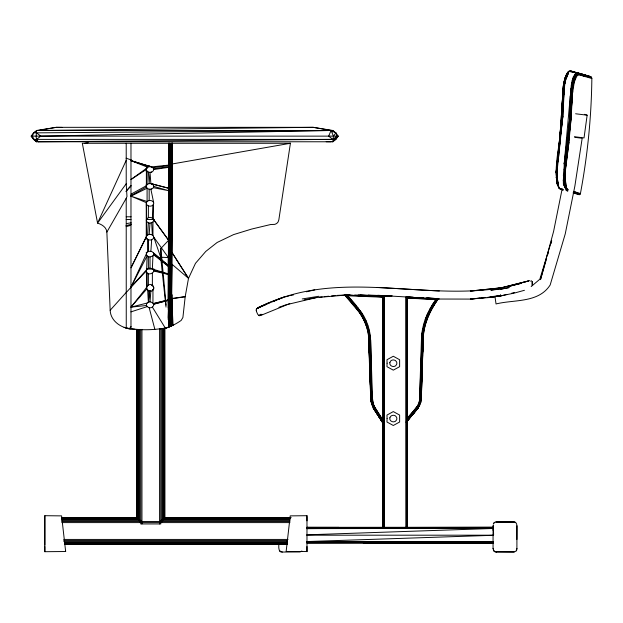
<?xml version="1.0" encoding="UTF-8"?>
<svg xmlns="http://www.w3.org/2000/svg" width="623" height="623" viewBox="0 0 623 623"><rect width="100%" height="100%" fill="white"/><g stroke="black" fill="none" stroke-linecap="round" stroke-linejoin="round"><path stroke-width="0.93" d="M35.036 139.661L36.593 141.771L33.549 139.388L31.15 136.133L33.549 132.878L36.593 130.487L56.21 127.333L313.198 127.333L332.822 130.487L335.859 132.878L338.258 136.133L335.859 139.388L332.822 141.771L36.593 141.771L36.593 140.183M44.833 545.024L44.833 515.696L61.599 515.883L65.656 551.519L44.833 551.705L44.833 546.55M152.37 307.092C149.458 309.584 143.672 305.254 147.674 302.599C150.587 300.107 156.365 304.429 152.37 307.092L165.36 328.142C171.045 326.569 176.371 323.789 181.184 320.409L182.905 317.473L185.195 296.673L188.504 278.349L195.482 263.327L205.769 251.435L217.147 242.472L233.539 234.622L251.63 229.062L270.694 224.514L274.821 224.373L276.705 223.501L278.107 221.952L278.824 219.903L290.411 143.274L82.322 143.274L97.57 223.104C101.775 224.451 106.525 227.193 106.86 232.106L110.17 310.262C110.528 320.954 121.111 328.048 130.978 328.921L130.978 267.859L146.366 236.514C147.526 233.314 153.414 233.617 153.78 237.168L168.381 257.595L168.623 327.394C154.823 330.213 140.05 330.603 126.259 327.932L126.212 198.301L126.975 196.595L126.212 183.762L126.212 143.274M130.978 143.274L130.978 267.859L146.265 237.168L146.265 203.339C146.607 199.508 153.429 199.508 153.78 203.339C153.429 207.163 146.607 207.163 146.265 203.339M136.741 518.102L136.741 329.38M136.881 518.102L136.881 329.38M137.27 519.076L137.27 329.38M137.885 519.076L137.885 329.38M138.695 520.049L138.695 329.38M139.661 521.996L139.661 329.38M140.759 329.38L140.759 523.943L160.781 523.943L160.781 328.407M141.951 523.943L141.951 329.38M146.366 170.157C147.534 173.661 154.379 172.836 153.679 168.841C152.503 165.344 145.665 166.162 146.366 170.157L146.366 185.755C145.665 189.75 152.503 190.576 153.679 187.079C154.379 183.084 147.534 182.259 146.366 185.755L130.978 194.174M168.303 309.989L168.623 265.585L153.39 252.821C151.708 250.282 146.607 250.789 146.265 254.091L130.978 287.141L147.09 269.206L148.367 268.42L148.367 256.676L146.646 255.36L146.265 252.214M148.367 251.505L148.367 239.762L146.646 238.438L146.265 237.168L146.265 239.053M146.265 220.254L146.646 218.984L148.367 217.668L148.367 205.925M146.265 271.005L130.978 287.141L147.09 255.889L146.646 269.743C144.949 278.933 160.999 270.39 150.018 268.131L150.018 256.972L148.367 256.676M159.589 523.943L159.589 328.407M161.879 521.996L161.879 328.407M162.844 520.049L162.844 328.407M163.654 519.076L163.654 328.407M164.27 519.076L164.27 328.407M164.659 518.102L164.659 328.407M164.799 518.102L164.799 328.407M168.296 303.089L168.623 143.274M169.752 143.274L169.736 326.561L168.903 326.974L169.752 143.274L168.522 286.58M171.699 264.277L172.15 143.274L171.784 252.214L188.504 278.349L171.699 264.004L171.309 325.619L173.069 325.12L171.699 299.219L171.699 264.277L171.309 325.619L172.548 324.669L171.699 299.219M306.975 520.844L306.975 515.696L290.201 515.883L286.144 551.519L306.975 551.526M306.975 551.028L306.975 546.55M36.593 141.771L31.15 136.133L338.258 136.133L332.822 141.771L333.461 136.133L335.859 132.878L331.062 130.487L313.198 127.333L36.593 130.487C36.593 134.35 34.849 138.781 38.346 141.771L332.822 139.388L336.973 136.133L335.859 132.878M332.822 132.076L332.822 130.487L326.997 130.425M383.083 421.966L383.044 527.642L383.02 296.034L383.067 295.621L391.82 295.956M383.223 421.935L383.137 527.642L383.114 295.637L383.02 296.034L391.742 296.034M407.029 527.502L406.983 296.782L407.029 527.634L406.741 296.789L406.461 527.619L406.453 296.789M438.537 298.581C429.901 310.542 423.438 324.56 423.212 339.543L421.304 398.954L420.735 402.076L418.96 406.469L406.578 420.899L406.741 527.588L406.827 420.914M406.975 420.883L406.936 527.533L406.928 420.883M516.903 548.466L516.078 551.082L514.154 551.962L496.492 552.04L493.914 551.114L493.058 548.326L493.058 527.058M493.369 523.826L494.74 522.261L496.492 521.91L514.146 521.949L515.68 522.541L516.592 523.826L516.934 525.804L516.903 539.432M532.26 281.806L532.26 285.505L532.135 281.394M168.233 308.042L168.381 257.595L160.664 257.19L153.78 237.168C153.468 240.229 149.061 240.883 147.09 238.975M288.519 143.664L290.411 143.274L171.699 164.059L171.738 143.274M438.296 298.69C429.691 310.612 423.297 324.606 423.072 339.535L420.868 402.1L418.204 407.894L406.274 422.199L418.088 407.824L420.034 403.502L421.171 398.946L423.212 339.543L422.355 339.504C421.857 324.949 428.577 310.893 436.536 299.071L406.414 297.747M168.436 263.007L168.451 259.113M168.522 242.565L168.934 143.274L168.623 166.73L153.679 168.841M168.623 177.158L168.934 143.274L168.623 240.268L160.843 248.491L160.664 257.19L166.014 307.092M170.585 143.274L169.736 326.561L168.903 326.974M173.069 325.12L170.577 326.055L171.333 143.274L169.736 326.561L173.069 325.12L168.171 327.246L168.623 327.394M171.699 164.059L172.15 143.274L171.309 325.619L172.026 294.726M171.699 179.338L172.15 143.274L171.784 252.214L188.504 278.349M516.934 525.804L516.903 548.583M171.699 228.205L172.15 143.274L171.699 179.759M580.426 193.551L574.274 191.682L573.121 192.889L579.273 194.758L580.426 193.551C587.528 155.618 591.406 117.093 591.85 78.498L590.659 76.598L577.739 72.836L576.259 73.078C570.419 78.981 571.369 88.419 570.286 96.09L564.204 163.81L564.072 184.385L566.073 190.046L567.343 191.136M168.623 188.995L168.934 143.274M171.784 193.465L172.15 143.274L171.699 191.292M590.659 76.598L570.746 70.96L569.274 71.201L566.548 75.282L565.396 78.856L564.337 88.521L562.834 116.283L557.437 167.821L556.97 178.131L556.946 182.072L558.013 182.609L558.403 185.849L559.415 188.162L560.7 189.26L563.176 190.007M170.577 326.055L172.15 143.274M171.94 252.533L171.309 325.619L171.699 298.993M171.699 294.897L171.309 325.619L171.699 298.464L185.195 296.673L171.699 298.83M168.303 317.644L168.623 293.347M357.672 307.451L363.092 316.173L346.162 295.1L347.572 295.769C359.206 307.567 370.109 322.932 369.478 340.259L371.666 401.703L373.862 406.079L383.418 420.509L382.421 422.215L373.317 408.12L371.059 401.804L369.283 340.267C369.213 322.325 357.322 307.684 345.664 295.302L347.603 297.459M168.623 300.045L168.303 319.646L168.623 299.741L153.39 303.58L168.623 300.045L153.679 304.188L168.623 300.356M563.511 90.273L562.834 116.283L556.292 172.859L557.172 173.303L557.266 178.248L558.403 185.849L557.663 185.397C552.733 162.533 562.226 139.038 561.814 115.987C564.656 101.915 559.306 83.653 568.838 71.334L576.259 73.078L577.879 75.118L576.54 76.512L574.211 82.322L572.031 96.651L568.106 142.114L564.679 169.908L564.477 180.172L565.077 187.749L566.362 186.736L565.318 179.626L565.52 169.869L568.924 142.356L571.073 118.697L572.654 91.301L570.676 90.358C572.514 84.712 572.708 77.992 577.124 73.569L578.588 73.327L591.18 76.948L589.498 76.684M422.355 339.504L419.855 403.447L406.648 419.108L416.818 407.014L418.843 403.128L419.52 400.332L421.444 339.457L421.794 334.356L423.181 329.372L422.355 339.504L420.587 400.472L418.204 407.894L406.274 422.199M422.129 334.387L420.12 400.41L419.645 398.86L422.129 334.387L421.444 339.457M419.52 400.332L421.164 400.542L421.304 398.954L422.612 354.869M422.698 351.995L423.072 339.535L420.766 400.496M429.294 312.676C425.587 321.164 422.994 330.213 422.783 339.519L421.031 400.527L421.171 398.946M422.783 339.519L420.587 400.472L421.304 398.954M500.518 294.656L500.378 295.964L514.31 293.09L524.449 290.287M562.258 111.26L560.03 139.723L556.121 172.516C558.948 144.536 562.156 116.54 564.337 88.521L563.184 88.427L562.927 94.05L563.916 83.762L565.855 75.78L567.117 73.28L568.838 71.334L570.746 70.96L575.979 72.463M562.476 105.505L562.88 94.945M562.717 105.567L562.873 101.728M153.679 219.592L168.623 240.268L152.37 218.003L152.954 205.138M153.39 252.821L153.78 254.091L152.947 255.889L152.37 268.762L151.669 268.42M493.089 525.212L493.097 530.383M562.873 95L559.672 139.614L560.233 139.778L558.076 161.972L556.985 161.591L556.37 167.26L556.9 167.634L556.946 182.072L556.316 176.909L556.635 180.086M564.796 79.612L567.623 72.727L569.274 71.201L567.436 72.798L568.449 72.743L567.483 75.438L566.003 75.469L564.236 83.256L562.078 116.065L559.836 138.695L562.826 93.987C563.597 86.301 563.394 77.4 568.838 71.334C564.493 75.905 564.002 82.703 563.278 88.591M565.318 179.626L564.477 180.172L565.077 187.749L563.745 184.322L563.955 180.187L563.34 180.086C565.084 152.214 571.174 124.522 571.447 96.448L571.836 90.787L574.39 77.626L577.77 74.511L579.203 74.277L591.78 77.891L583.837 74.589M566.151 164.293L565.334 164.122L568.682 142.285L572.272 96.76L570.286 96.09L569.726 118.308L571.073 118.697L565.263 169.931L565.053 179.93L566.128 187.219L567.086 189.439L566.073 190.046M574.211 82.322L572.335 80.772L573.503 77.182L574.827 74.573L576.4 75.944C573.658 80.437 571.789 85.351 571.587 90.678C569.508 115.084 568.97 139.692 564.204 163.81L565.334 164.122M147.674 234.926L148.367 222.839L146.646 221.523L146.646 235.907M557.055 165.087L561.814 115.987M556.861 165.009L562.834 116.283L561.712 115.956M573.144 77.065L575.13 78.451L572.739 85.849L570.824 118.627L568.106 142.114L564.82 163.981L565.154 165.788L564.165 169.814L565.52 169.869M564.337 88.521L562.826 93.987L561.159 124.53M150.883 251.287L151.669 239.762M149.162 290.731L150.018 301.96L150.883 290.731L149.162 290.731L148.367 302.256L147.674 290.17C145.494 289.103 146.132 285.879 148.367 285.342L148.367 273.598M568.441 72.4L568.48 71.847L570.746 70.96M560.1 138.773L560.381 134.973M560.599 132.123L561.019 126.43M563.69 86.675L563.947 83.311L567.062 73.639M149.162 234.365L150.018 223.135L152.954 222.053L153.78 220.254M571.447 96.448L569.726 118.308L564.204 163.81M559.672 139.614C563.714 117.622 559.018 93.427 568.449 72.743L566.323 75.305M558.013 182.609L557.266 178.248L556.728 178.007L557.172 173.303M558.34 186.184L558.667 187.687L560.7 189.26M557.546 159.815L557.858 156.934M558.177 154.052L558.496 151.171M558.706 149.247L559.758 139.638M556.479 167.151L557.087 161.583L556.292 172.859L556.44 167.392L557.538 161.801L556.697 167.54M558.94 149.325L559.158 147.402M559.485 144.52L559.812 141.639M490.854 289.352C422.036 297.381 350.71 274.984 283.442 297.257C274.603 300.231 265.951 303.751 257.634 307.972C254.846 309.343 257.003 312.621 257.821 314.514M383.604 527.424L383.355 295.723L383.324 527.642M557.336 161.739L560.233 139.778M565.022 83.373C561.736 83.941 563.885 91.254 563.402 94.104L563.963 94.252M584.647 114.313L587.139 115.193L584.031 137.924L574.414 136.71M430.991 310.675L429.411 309.904L436.536 299.071L435.952 299.367C428.624 309.74 423.048 321.593 421.794 334.356L423.554 334.528M564.368 82.4L564.866 78.981L565.964 78.934L567.483 75.438M372.453 398.385L374.065 407.746L373.317 408.12L382.577 421.942L374.555 409.373L371.666 401.703L372.453 398.385L370.623 340.197C370.249 329.949 366.776 319.903 360.873 311.523L359.401 312.473L344.317 294.656M372.78 401.508L372.523 404.857L374.867 407.356L383.059 421.125L373.13 406.375M559.415 188.162L558.667 187.687L557.39 184.026L559.127 188.029L560.404 189.119L562.88 189.867M574.009 81.893L570.917 96.285L571.836 90.787M516.903 549.003L516.623 550.202M565.263 169.931L568.924 142.356L567.592 141.958M406.796 421.335L416.88 408.961L418.563 406.266L419.84 401.874L418.843 403.128M562.141 188.948L553.598 231.413L540.507 279.626L546.644 258.374M564.679 169.908L565.902 164.254L565.154 165.788M572.397 95.062L572.031 96.651L571.564 94.821M423.866 329.489L422.705 334.442C424.59 321.53 429.652 309.218 437.759 298.97L430.61 310.488L425.828 319.544M571.587 90.678L572.739 85.849L571.369 85.203L573.83 77.314L576.579 73.218L578.058 72.977L591.85 78.498L579.289 74.885L577.879 75.118M565.629 77.968L566.089 76.193M547.71 254.682L548.513 251.91M550.911 243.593L551.713 240.821M551.573 240.743L539.814 279.244L531.162 286.564M427.129 314.56L437.533 298.565L429.714 310.052L428.18 314.981L428.764 315.215M564.742 79.23L565.855 75.78L565.879 76.247M565.964 78.934L568.449 72.743M572.28 85.577L570.676 90.358L570.917 96.285M35.145 132.076L33.549 132.878L32.435 136.133L33.549 139.388L38.346 141.771M336.42 137.761L335.859 139.388L334.263 140.183M572.007 85.444L573.471 81.34M418.204 407.894L406.679 421.086L418.088 407.824L419.443 404.95L406.352 420.408L417.083 407.185L417.62 405.775L418.851 404.701L417.527 407.473L406.585 420.86L419.692 405.051M571.369 85.203L572.965 81.037M565.178 78.864L566.548 75.282M567.086 189.439L566.362 186.736M566.813 75.297L564.236 83.256L563.566 88.357M493.611 523.32L493.369 523.904L493.914 522.892M566.907 74.433L567.623 72.727M572.335 80.772L573.83 77.314L575.707 75.048M126.212 160.29L97.57 223.104L126.212 183.762M429.714 310.052L425.213 319.35L426.895 319.887M428.367 315.059L430.61 310.488M566.291 75.43L567.117 73.28L568.48 71.847M572.662 80.897L574.39 77.626M106.86 232.106L126.212 198.301M419.84 401.874L418.298 404.475L419.816 405.106M436.996 299.904L437.938 298.362L436.918 299.865M565.692 183.59L564.874 184.346L563.402 184.237L563.34 180.086L563.745 184.322M563.947 83.311L563.916 83.762M417.869 407.683L418.718 406.344M432.043 305.441L436.536 299.071M430.228 310.301L433.203 306.088M332.822 141.771L336.973 136.133M146.265 287.927L130.978 307.139L146.366 305.504M134.957 329.271L129.28 328.796L131.056 326.561M408.579 418.921L409.802 417.41M408.532 419.053L410.915 416.172M412.107 414.731L416.88 408.961L417.208 409.194L406.204 422.059L417.099 409.116M152.37 290.17C154.543 289.103 153.904 285.879 151.669 285.342M146.646 289.189L130.978 307.139L147.09 303.043M125.869 191.44L131.009 185.685M145.805 169.137L147.09 167.696M126.477 190.879L130.97 185.872M146.389 168.685L147.674 167.252L130.978 160.648L151.669 166.909L168.623 165.111M110.17 310.262L126.212 292.436M126.329 292.444L130.853 287.452M301.548 551.417L301.929 551.082L300.006 551.962L282.344 552.04C278.053 552.297 278.707 546.519 278.909 543.879M415.876 408.229L417.083 407.185L418.088 407.824M171.699 325.377L172.548 324.669M36.593 139.388L40.744 136.133L331.062 130.487L333.461 136.133M152.947 255.889L150.018 256.972M356.278 308.494L356.956 307.988L360.585 311.71L347.572 295.769L383.503 297.233M565.256 174.993L563.27 175.141M146.646 168.233L130.978 179.502L146.265 169.503L146.265 171.38M257.603 308.26L270.203 302.661M258.841 307.396L256.637 308.759L259.612 306.983L258.171 307.824M261.956 314.335L259.573 315.775L258.327 315.222M374.189 409.584L374.555 409.373C370.342 403.05 370.553 395.06 370.475 387.794M130.892 195.645L146.366 187.079M259.394 315.386L258.607 315.472L260.967 314.233M359.401 312.473L362.103 316.694L363.661 315.884M260.726 315.448L289.773 303.596M130.978 196.167L147.09 188.216L147.09 201.533L130.978 196.167L146.366 202.677M261.66 305.986L257.634 307.972L265.639 304.647M266.706 303.705L283.442 297.257L288.971 295.948M260.243 306.789L267.399 303.37M273.653 301.322L276.316 300.216M278.099 299.476L283.442 297.257L271.963 301.937M362.103 316.694L364.369 321.118L365.997 320.448M372.562 406.601L374.166 405.955L374.867 407.356M278.917 307.31L285.747 304.881L316.328 297.592L345.087 295.123M530.578 281.191L531.653 280.817M168.023 327.27L165.36 328.142L167.47 327.472M529.714 280.63L501.336 287.779L470.357 291.042L500.331 287.951L501.336 287.888L501.336 288.745M130.931 311.882L147.09 306.648M371.939 405.043L372.523 404.857M364.369 321.118L366.192 325.72L367.874 325.206M126.15 226.64L130.744 225.339M579.016 73.864L576.4 72.844L584.156 74.729M150.883 172.306L151.669 172.088M151.669 189.003L150.883 189.221L153.679 202.677M148.367 217.668L150.018 217.372L152.37 218.003M148.367 268.42L150.018 268.131M507.41 286.611L528.67 280.989M125.994 225.666L131.523 224.187M501.344 295.824L506.912 294.422M511.553 293.262L514.333 292.561M501.336 287.779L528.257 281.02M371.433 403.439L373.122 403.026L373.862 406.079L383.059 421.125M290.816 295.512L293.581 294.858M306.485 291.798L314.779 289.835M366.192 325.72L367.554 330.47L369.283 330.104M500.51 289.236L509.046 287.585L500.51 289.236L500.37 287.974L490.932 289.446L500.479 288.597L491.025 289.999M304.156 299.842L316.328 297.592M84.775 143.274L88.225 142.644M495.659 296.626L490.947 297.28L492.848 296.93M40.293 130.526L38.346 130.487L56.21 127.333L62.035 127.396M500.409 295.878L501.344 295.715M371.059 401.804L371.666 401.703M126.453 223.587L131.173 222.793M496.663 288.807L498.548 288.496M302.248 298.947L318.789 296.275M490.947 297.28L500.44 295.738L491.01 296.953M491.049 290.295L500.495 288.893M153.78 169.503L168.623 167.353M152.954 167.696L168.623 165.593M495.682 288.815L498.532 288.433M491.033 296.704L500.464 295.551M367.554 330.47L368.442 335.338L370.202 335.127M480.06 298.067L470.388 299.087L439.472 299.04M482 297.864L485.862 297.451L470.388 299.087L490.862 297.397M489.733 297.046L491.672 296.844M487.778 297.296L491.64 296.891M493.58 296.696L500.339 295.995M319.482 297.132L322.262 296.86M324.116 296.68L328.742 296.221M331.522 295.948L335.221 295.582M368.442 335.338L370.701 398.463L370.817 400.145L372.554 399.974L372.507 403.174L371.923 400.036L369.564 335.205L370.623 340.197L371.923 400.036M370.817 400.145L368.855 340.29L369.478 340.259L371.479 401.734M382.421 422.215L373.317 408.12L382.421 422.215L373.442 408.057L371.199 401.78L368.995 340.283C368.925 322.021 356.613 307.217 344.62 294.796M337.074 295.403L347.003 294.959M306.859 534.83L493.509 528.452M306.859 541.551L493.509 535.289M563.402 184.237L565.077 187.749L563.955 180.187L564.477 180.172M383.784 527.424L383.784 296.034L391.812 295.691M33.549 132.878L331.062 130.487L328.664 136.133L332.822 139.388L33.549 139.388M306.859 528.592L493.509 527.704L306.859 527.689L493.509 527.284L306.859 527.331L338.935 527.37M495.838 521.988L515.237 522.261M306.859 528.631L493.509 528.359M493.509 541.628L306.859 541.893L493.509 542.158L306.859 542.547L493.509 542.571L443.934 542.322M493.509 542.578L306.859 542.96L493.509 542.929M514.154 551.962L494.74 551.705M36.593 130.487L332.822 130.487M126.158 219.53L131.017 219.53M146.561 219.53L154.333 219.53M146.592 269.066L154.021 269.066M384.212 295.816L391.82 295.816M61.833 517.627L136.585 517.627M164.745 517.627L290.949 517.627M61.833 517.76L137.558 517.76M163.771 517.76L290.949 517.76M61.833 518.134L137.558 518.134M163.771 518.134L289.975 518.134M61.833 518.718L138.532 518.718M162.798 518.718L289.975 518.718M61.833 519.489L139.497 519.489M161.832 519.489L289.975 519.489M61.833 520.415L141.444 520.415M160.859 520.415L289.975 520.415M61.833 521.459L289.975 521.459M61.833 522.596L289.975 522.596M306.859 535.196L493.509 535.196M63.78 539.425L288.036 539.425M63.78 540.569L287.063 540.569M63.78 541.613L287.063 541.613M64.745 542.532L287.063 542.532M363.24 542.945L493.509 542.976L429.348 542.843M64.745 543.303L287.063 543.303M64.745 543.895L287.063 543.895M64.745 544.268L287.063 544.268M64.745 544.401L287.063 544.401M496.367 552.001L495.869 552.001L496.492 552.04M126.243 216.781L131.095 216.788M496.492 521.91L514.146 521.949M38.346 130.487L41.266 130.511M326.203 141.733L331.062 141.771M383.098 296.501L346.162 295.1L360.585 311.71M406.43 297.389L422.955 298.012M425.867 298.121L434.62 298.456L426.887 298.082M368.177 295.061L381.72 295.614M346.559 294.453L349.456 294.57L345.594 294.414M360.078 295.006L383.246 295.948M406.422 296.891L413.181 297.163M420.907 297.483L423.804 297.599M406.811 298.183L435.952 299.367L406.983 297.996M346.022 294.624L349.877 294.788M354.689 294.998L383.589 296.236M406.71 297.233L423.087 297.942M426.942 298.106L434.644 298.44M383.09 296.719L346.162 295.1L383.815 296.891M358.178 294.983L383.34 296.12M406.57 297.171L423.017 297.911M439.347 291.011L377.203 287.437M377.756 295.279L439.472 298.931M282.344 552.04L280.591 551.705M150.018 223.135L148.367 222.839M129.008 328.773L124.063 327.34L126.609 328.064M575.597 113.768L587.139 115.193M574.78 137.325L582.178 138.267L574.873 186.075L565.24 233.913L550.179 284.968C538.474 303.214 514.31 299.398 496.033 303.946L494.95 296.447M582.855 74.807L584.686 75.079L585.355 76.629L579.203 74.277L578.588 73.327M559.516 187.827L559.945 188.769L562.616 189.174M422.542 329.271L424.286 329.567M153.39 187.687L168.623 190.677L153.78 186.417M128.416 328.586L129.273 328.773M419.256 401.749L420.868 402.1M153.78 271.005L168.623 274.579M423.687 324.264L425.408 324.676M151.669 183.832L168.623 188.224L150.883 183.614L150.018 172.376L149.162 183.614L148.367 172.088M153.679 270.351L168.623 274.252M150.883 234.365L152.37 234.926L151.669 222.839M150.883 183.614L153.686 184.408M576.4 72.844L581.968 74.441M575.527 72.587L570.294 71.092L572.739 72.058M573.596 192.756L579.748 194.625L574.087 192.242L580.247 194.111L574.274 191.682M559.945 188.769L563.247 189.774M150.883 166.691L130.978 160.648L149.162 166.691M152.954 269.206L168.623 273.98M419.855 403.447L420.416 403.626M126.119 158.203L131.601 160.072M148.936 165.983L151.669 166.909M556.9 167.634L557.437 167.821M258.498 315.129L258.919 315.308M494.296 551.448L494.896 551.705L493.369 550.226M280.14 551.448L280.747 551.705L279.454 550.709M515.096 522.261L515.68 522.541M147.674 290.17L148.367 290.513M418.563 406.266L419.077 406.531M433.032 305.986L433.577 306.29M558.667 187.687L559.127 188.029M36.593 132.878L40.744 136.133M556.207 177.259L556.728 178.007M153.679 254.752L168.623 266.691M153.78 254.091L168.623 266.262M153.679 253.429L168.623 265.881M567.296 188.901L568.511 189.937M567.826 191.012L566.564 189.929L564.874 184.346M572.739 85.849L573.308 86.48M356.956 307.988L345.687 295.286L347.525 297.428M349.986 300.278L351.839 302.42M354.3 305.27L355.538 306.695M345.259 295.107L356.613 308.237M146.646 170.764L147.09 171.302L147.09 184.618M359.759 312.24C365.88 320.238 369.034 330.26 369.478 340.259M376.899 412.761L378.504 415.167M374.065 407.746L382.577 421.942L373.691 407.933M375.669 411.048L377.149 413.384M378.138 414.941L379.617 417.27M380.606 418.827L382.577 421.942M360.11 312.014L362.648 316.406M153.39 185.148L153.679 185.755M373.59 404.514L374.166 405.955M575.13 78.451L575.302 78.957M383.355 295.723L383.449 527.424M149.162 307.645L154.839 329.271M576.4 75.944L576.54 76.512M558.115 185.716L556.97 178.131M557.305 184.548L556.604 181.324L556.238 172.283L556.689 181.721L557.663 185.397L556.378 177.726M563.955 180.187L564.633 184.392M579.203 74.277L579.289 74.885M65.586 550.849L65.641 551.347M493.058 548.326L493.128 549.034M160.843 248.491L166.115 305.161M371.199 401.78L369.283 340.267L371.238 400.098M256.294 309.421L256.372 311.079M368.995 340.283L370.841 398.455M369.758 360.546L369.322 348.966L369.735 361.511M370.374 376.946L370.046 368.263L370.374 379.851M370.771 387.561L370.981 393.347M369.595 348.95L369.766 353.778M370.288 368.248L370.358 370.179M370.646 387.568L371.012 398.19M368.855 340.29L369.751 366.464M369.813 368.403L370.374 384.882M369.564 335.205L371.433 400.083M493.369 525.804L493.611 534.931M146.366 203.994L146.646 218.984M146.366 271.667L146.646 286.658M406.453 527.619L406.079 296.789L405.853 527.424M406.733 296.789L406.749 527.588M384.212 527.424L384.212 295.621L383.986 527.424M306.975 515.696L306.975 516.374M306.975 517.16L306.975 551.705M153.39 204.601L153.39 218.984M152.954 222.053L152.954 235.369M152.954 289.726L152.954 303.043M152.37 273.256L152.37 285.677M149.162 189.221L149.162 200.528M147.674 239.419L147.674 251.84M147.09 272.812L147.09 286.128M146.265 184.54L146.265 186.417M44.833 515.696L44.833 551.705M387.07 363.201L386.969 366.674L393.3 370.148L399.623 366.674L399.623 359.728L393.3 356.255L386.969 359.728L387.07 363.201M387.07 418.539L386.969 422.012L393.3 425.486L399.623 422.012L399.623 415.066L393.3 411.593L386.969 415.066L387.07 418.539M317.683 289.827L317.683 289.827M286.214 297.373L286.214 297.373M383.114 295.637L383.067 296.034L383.114 295.637M389.858 362.454C388.83 366.293 394.857 368.209 396.477 364.704A3.216 3.216 0 0 0 396.477 361.753C395.153 358.973 390.528 359.432 389.858 362.454M389.858 417.799C388.83 421.631 394.857 423.547 396.477 420.042A3.216 3.216 0 0 0 396.477 417.091C395.153 414.318 390.528 414.77 389.858 417.799M516.623 550.054L516.389 550.685L516.623 550.054M148.406 284.898C144.497 287.429 148.383 293.005 152.23 290.848C156.147 288.317 152.253 282.741 148.406 284.898M501.336 287.888L500.37 287.974L501.336 287.888M583.354 74.581L582.902 74.705L583.354 74.581M521.21 283.309L508.057 286.588L521.21 283.309"/></g></svg>
